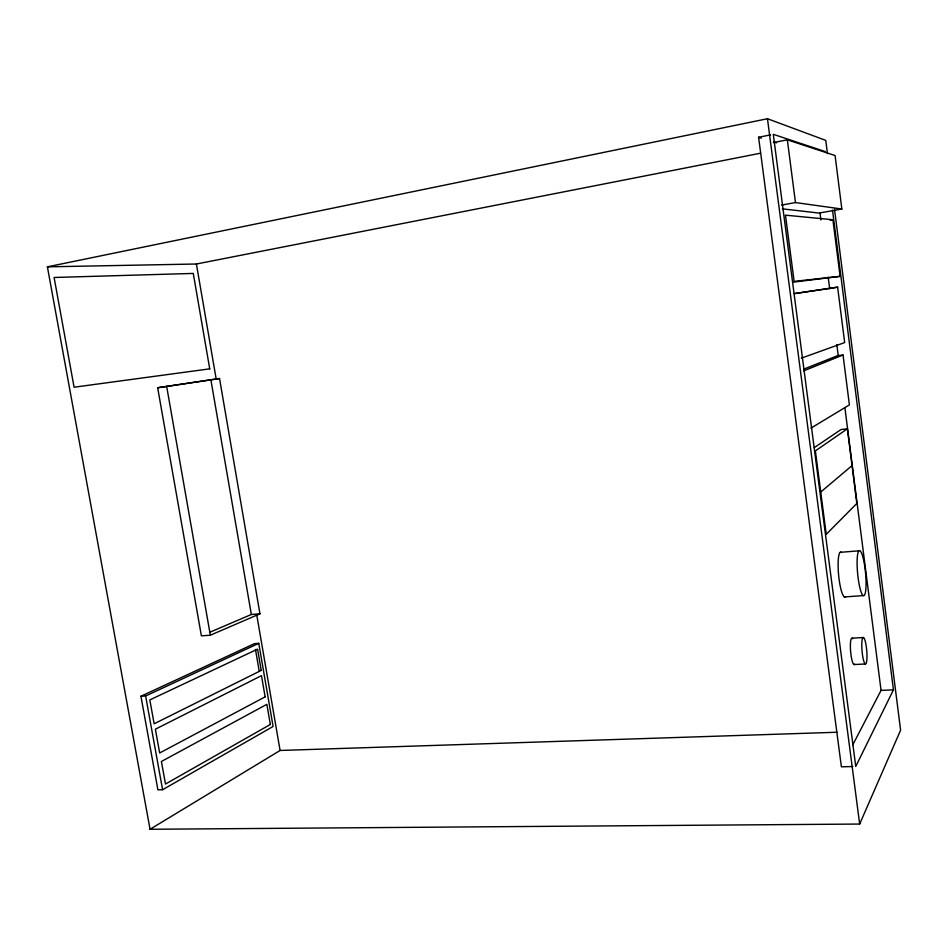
<?xml version="1.0" encoding="UTF-8"?>
<svg xmlns="http://www.w3.org/2000/svg" width="948" height="948" viewBox="0 0 948 948"><rect width="100%" height="100%" fill="white"/><g stroke="black" fill="none" stroke-linecap="round" stroke-linejoin="round"><path stroke-width="1.42" d="M827.45 153.612L825.779 140.399L767.465 118.725L47.4 266.838L150.045 829.275L859.67 824.049L900.6 730.173L834.524 209.354M832.51 210.195L893.443 689.848L855.748 766.47L773.284 134.32L825.056 151.514M852.809 744.784L881.059 690.393L844.869 407.522M820.719 492.048L852.086 465.563M847.382 428.804L815.363 450.904L826.241 534.328L856.826 503.471L847.382 428.804L841.006 429.551L814.332 447.586M150.045 829.275L280.087 750.472L837.072 732.247M810.931 428.141L849.396 404.903L843.033 354.99L837.38 355.761L803.904 369.092M162.594 789.72L273.095 726.476L258.768 643.348L254.467 643.645L140.932 696.247L157.901 789.814L162.594 789.72L145.625 695.998L258.768 643.348M210.349 635.207L259.953 613.818L219.533 378.525L157.664 387.756L201.391 635.847L210.349 635.207L166.647 386.346M209.496 632.387L251.35 614.482L259.953 613.818M803.774 370.834L843.033 354.99M801.404 358.131L844.668 342.572L837.617 287.173L794.483 293.56M852.88 766.541L841.386 766.802L758.59 137.27L770.606 134.865M773.426 142.579L787.338 139.818L835.093 155.555L841.848 209.034L819.036 213.063L782.313 208.844M47.4 266.838L196.402 264.006L760.521 153.221M781.59 205.076L795.467 202.564L841.848 209.034M830.093 220.232L832.901 219.746L840.094 276.342L792.635 282.231M157.664 387.756L219.533 378.525M837.617 287.173L794.365 293.655M840.094 276.342L794.116 281.378L785.477 215.16L832.901 219.746M840.224 552.34L858.995 550.8M844.407 596.932L863.249 595.605A22.657 3.97 84.6 0 0 864.363 563.894A22.657 3.97 84.6 0 0 857.134 559.984A22.657 3.97 84.6 0 0 863.249 595.605M852.051 638.182L863.367 637.518M140.932 696.247L145.625 695.998M854.101 664.56L865.453 663.979A13.284 2.346 85.1 0 0 865.915 644.296A13.284 2.346 85.1 0 0 861.803 643.965A13.284 2.346 85.1 0 0 865.453 663.979M881.059 690.393L893.443 689.848M758.59 137.27L761.351 138.135M773.781 141.975L776.542 142.84M196.402 264.006L216.191 379.07M256.778 615.015L280.087 750.472M210.894 379.875L251.35 614.482M255.474 649.463L259.242 671.314M787.338 139.818L795.467 202.564M767.465 118.725L859.67 824.049M819.937 212.589L820.873 219.912M828.185 277.077L829.69 288.796M836.811 344.491L838.305 356.223M845.498 596.742A22.539 4.207 84.6 0 1 838.613 574.998A22.539 4.207 84.6 0 1 841.326 552.317M854.705 664.157A13.236 2.429 85.1 0 1 850.593 651.075A13.236 2.429 85.1 0 1 852.726 638.739M270.334 724.473L165.485 784.043L161.397 761.493L266.862 704.34L270.334 724.473M265.132 696.863L159.679 752.973L155.377 729.202L261.482 675.651L265.132 696.863M261.233 670.402L154.145 723.786L149.82 699.92L257.572 649.131L261.233 670.402M209.721 368.843L74.086 387.222L54.095 277.48L193.274 273.427L209.721 368.843"/></g></svg>
